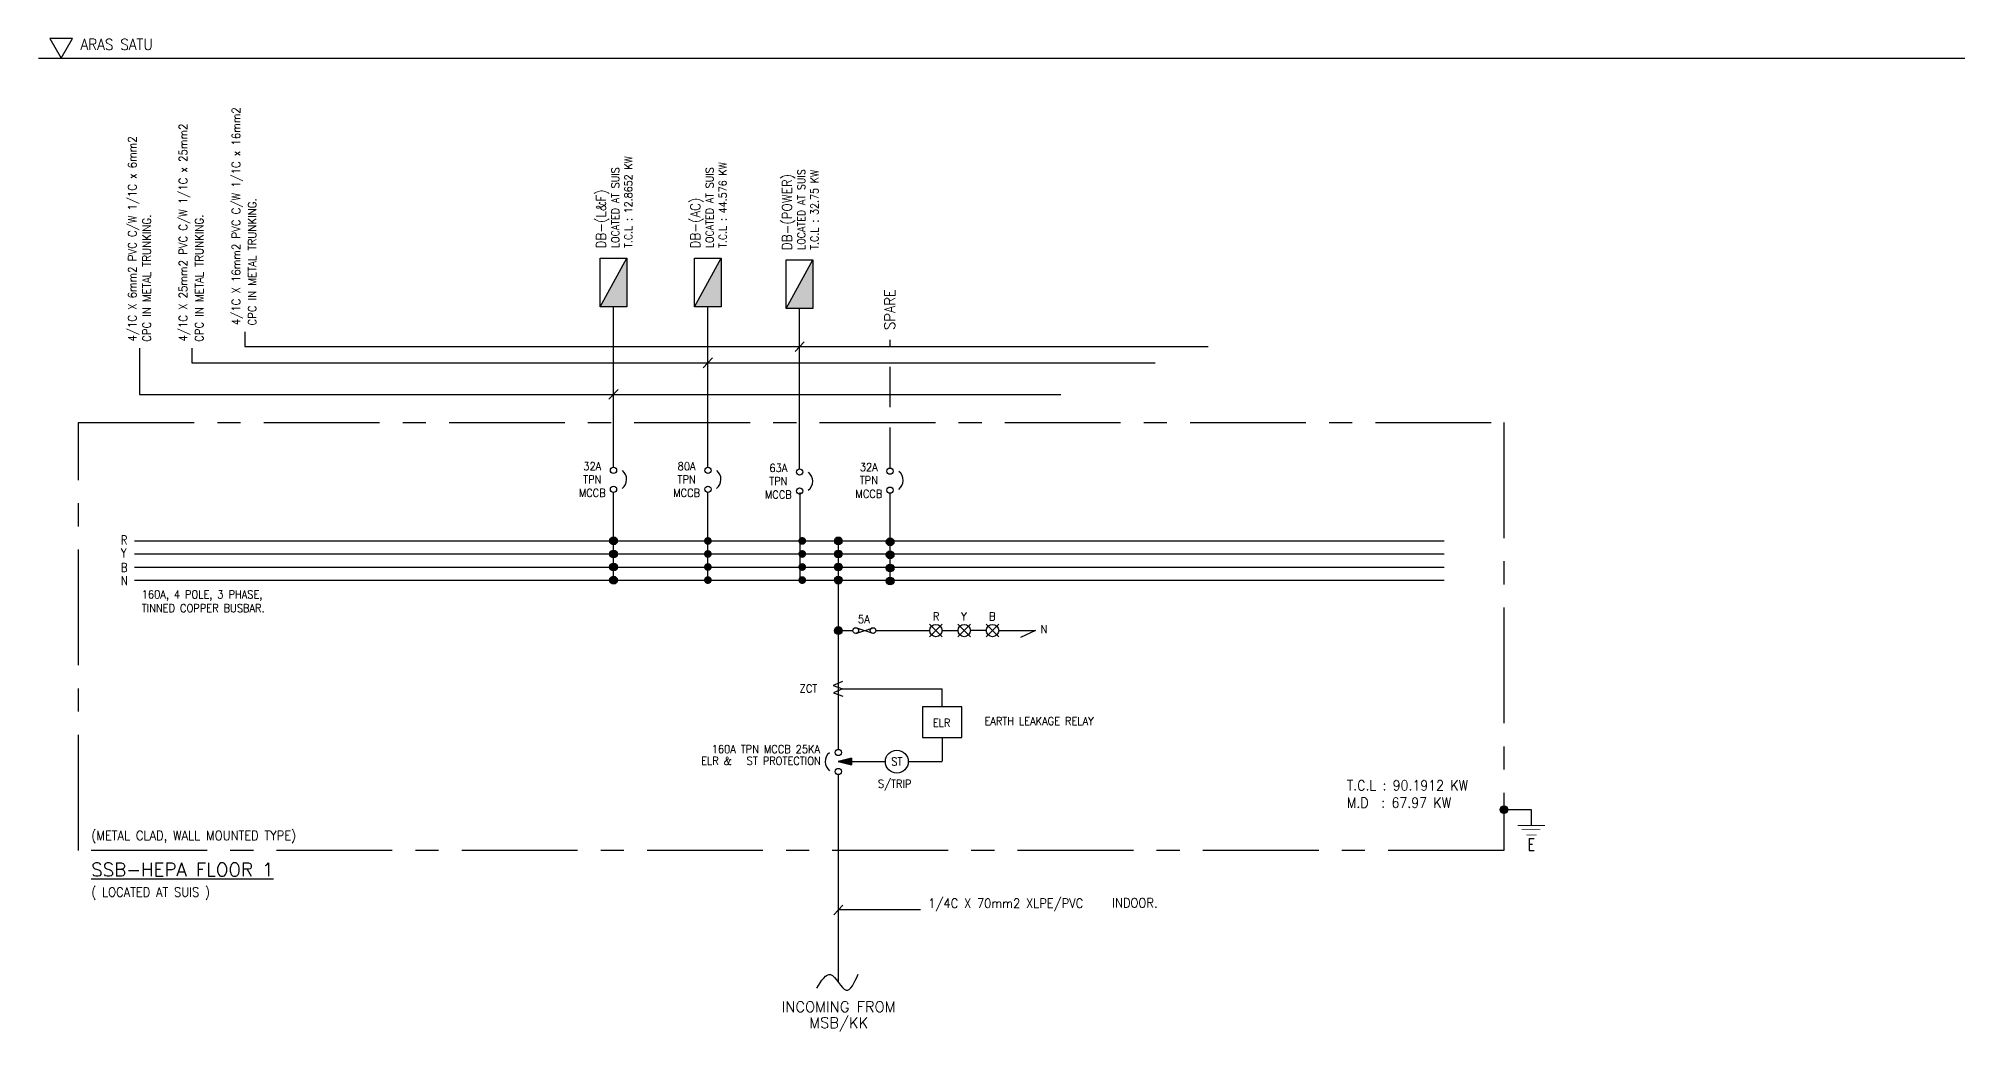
# Model space of a CAD drawing. Header units: millimetres. Extents: x 2495 to 339462, y 3032 to 362924.
# Drawn here: x 120743 to 203612, y 122551 to 165461 of the extents above; entities that cross this region are included whole.
import ezdxf
from ezdxf.enums import TextEntityAlignment as Align

# ---------------------------------------------------------------- set-up
doc = ezdxf.new("R2010")
doc.units = ezdxf.units.MM
for name, pattern in [('CENTERX2', [4, 2.5, -0.5, 0.5, -0.5]), ('DASHED', [0.75, 0.5, -0.25]), ('HIDDEN', [0.375, 0.25, -0.125])]:
    doc.linetypes.add(name, pattern=pattern)
for name, color, linetype in [('E-DB', 1, 'Continuous'), ('E-SCHEM', 7, 'Continuous'), ('L4', 5, 'Continuous'), ('SCHEM', 7, 'Continuous'), ('TEL', 3, 'Continuous'), ('TEXT', 2, 'Continuous')]:
    doc.layers.add(name, color=color, linetype=linetype)
doc.styles.add('230', font='ROMANS.SHX', dxfattribs={"height": 230})
doc.styles.add('300', font='ROMANS', dxfattribs={"width": 0.75, "height": 300})
doc.styles.add('400', font='ROMANS.shx', dxfattribs={"width": 0.8, "height": 4})
doc.styles.add('ROMANS', font='ROMANS', dxfattribs={"width": 0.7})

# ---------------------------------------------------------------- blocks, each defined once
blk = doc.blocks.new('E-DB')
at = {"layer": 'E-DB'}
for p, q in [((-440, 480), (440, 480)), ((-440, 480), (440, 0)), ((-440, 0), (-440, 480)), ((440, 480), (440, 0)), ((440, 0), (-440, 0))]:
    blk.add_line(p, q, dxfattribs=at)
at = {"layer": 'E-DB', "color": 7}
blk.add_solid([(-440, 0), (-440, 480), (440, 0)], dxfattribs=at)

msp = doc.modelspace()

# ---------------------------------------------------------------- hatches: boundary and pattern name
at = {"layer": 'E-SCHEM'}
for points in [[(145408, 143751, 1), (145745, 143751, 1)], [(149482, 143751, 1), (149819, 143751, 1)], [(153556, 143751, 1), (153893, 143751, 1)], [(155114, 143751, 1), (155450, 143751, 1)], [(157350, 143711, 1), (157686, 143711, 1)], [(145408, 143187, 1), (145745, 143187, 1)], [(145408, 142623, 1), (145745, 142623, 1)], [(149482, 143187, 1), (149819, 143187, 1)], [(149482, 142623, 1), (149819, 142623, 1)], [(153556, 143187, 1), (153893, 143187, 1)], [(153556, 142623, 1), (153893, 142623, 1)], [(155114, 143187, 1), (155450, 143187, 1)], [(155114, 142623, 1), (155450, 142623, 1)], [(157350, 143147, 1), (157686, 143147, 1)], [(157350, 142582, 1), (157686, 142582, 1)], [(145408, 142058, 1), (145745, 142058, 1)], [(149482, 142058, 1), (149819, 142058, 1)], [(153556, 142058, 1), (153893, 142058, 1)], [(155114, 142058, 1), (155450, 142058, 1)], [(157350, 142018, 1), (157686, 142018, 1)], [(155114, 139877, 1), (155450, 139877, 1)], [(183856, 132142, 1), (184192, 132142, 1)]]:
    msp.add_hatch(color=1, dxfattribs=at).paths.add_polyline_path(points)
at = {"layer": 'SCHEM', "linetype": 'Continuous'}
msp.add_hatch(color=256, dxfattribs=at).paths.add_polyline_path([(155851, 134365), (155282, 134218), (155851, 134070)])

# ---------------------------------------------------------------- linework, layer by layer
at = {"layer": 'E-SCHEM', "color": 1, "linetype": 'Continuous'}
for p, q in [((145577, 146938), (145577, 153864)), ((149651, 146938), (149651, 153864)), ((153612, 146862), (153612, 153788)), ((145577, 142058), (145577, 145849)), ((149651, 142058), (149651, 145849)), ((153631, 142058), (153631, 145849)), ((157518, 142018), (157518, 145809)), ((155282, 143751), (155282, 134744)), ((155282, 138225), (155282, 137823)), ((155282, 133655), (155282, 124689))]:
    msp.add_line(p, q, dxfattribs=at)
at = {"layer": 'E-SCHEM', "color": 9}
for p, q in [((129660, 152778), (129660, 152148)), ((125107, 152073), (125107, 150077)), ((127373, 152073), (127373, 151443)), ((129660, 152148), (171258, 152148)), ((127373, 151443), (168971, 151443)), ((125107, 150077), (164897, 150077)), ((158834, 127810), (155282, 127810))]:
    msp.add_line(p, q, dxfattribs=at)
at = {"layer": 'E-SCHEM', "color": 4, "linetype": 'Continuous'}
for p, q in [((149848, 151653), (149453, 151234)), ((153809, 152358), (153415, 151939)), ((145774, 150287), (145380, 149868)), ((124893, 143751), (181440, 143751)), ((124893, 143187), (181440, 143187)), ((124893, 142623), (181440, 142623)), ((124893, 142058), (181440, 142058)), ((155479, 128019), (155085, 127600))]:
    msp.add_line(p, q, dxfattribs=at)
at = {"layer": 'E-SCHEM'}
for p, q in [((159772, 140152), (159221, 139601)), ((159221, 140152), (159772, 139601)), ((160994, 140152), (160444, 139601)), ((160444, 140152), (160994, 139601)), ((161666, 140152), (162217, 139601)), ((162217, 140152), (161666, 139601)), ((155459, 137674), (155059, 137502)), ((155059, 137502), (155470, 137359)), ((155470, 137359), (155070, 137187)), ((155070, 137187), (155482, 137044))]:
    msp.add_line(p, q, dxfattribs=at)
for centre, radius in [((145577, 146804), 135), ((149651, 146804), 135), ((153612, 146727), 135), ((157518, 146763), 135), ((145577, 145984), 135), ((149651, 145984), 135), ((153612, 145908), 135), ((157518, 145944), 135), ((145577, 143751), 168), ((155282, 143751), 168), ((155282, 143751), 168), ((157518, 143711), 168), ((145577, 143187), 168), ((145577, 142623), 168), ((155282, 143187), 168), ((155282, 143187), 168), ((155282, 142623), 168), ((155282, 142623), 168), ((157518, 143147), 168), ((157518, 142582), 168), ((145577, 142058), 168), ((155282, 142058), 168), ((157518, 142018), 168), ((155282, 139877), 168), ((155282, 134609), 135), ((155282, 133790), 135), ((184024, 132142), 168)]:
    msp.add_circle(centre, radius, dxfattribs=at)
at = {"layer": 'E-SCHEM', "color": 1, "linetype": 'Continuous'}
for centre, start, end in [((145638, 146409), 308.52172, 49.94928), ((149711, 146409), 308.52172, 49.94928), ((153673, 146332), 308.52172, 49.94928), ((157579, 146368), 308.52172, 49.94928), ((155221, 134214), 130.05072, 231.47828)]:
    msp.add_arc(centre, 503, start, end, dxfattribs=at)
at = {"layer": 'E-SCHEM', "color": 1}
msp.add_spline([(154356, 124431), (154951, 125016), (155619, 124341), (156142, 125034)], degree=3, dxfattribs=at)
at = {"layer": 'L4', "color": 9, "linetype": 'CENTERX2', "ltscale": 2000}
msp.add_lwpolyline([(122473, 148873), (184024, 148873), (184024, 130377), (122473, 130377)], close=True, dxfattribs=at)
at = {"layer": 'SCHEM', "color": 10, "linetype": 'DASHED', "ltscale": 3500}
msp.add_line((157518, 146898), (157518, 152441), dxfattribs=at)
at = {"layer": 'SCHEM'}
for p, q in [((155282, 139877), (155911, 139877)), ((156034, 139754), (156781, 140000)), ((156781, 139754), (156034, 140000)), ((156904, 139877), (159229, 139877)), ((159765, 139877), (160451, 139877)), ((161673, 139877), (160987, 139877)), ((162209, 139877), (163799, 139877)), ((163799, 139877), (163149, 139582)), ((163799, 139877), (163149, 139582)), ((155440, 137359), (159765, 137359)), ((159765, 136584), (159765, 137359)), ((155851, 134365), (155282, 134218)), ((155851, 134365), (155851, 134070)), ((155282, 134218), (155851, 134070)), ((185206, 132142), (185206, 131456))]:
    msp.add_line(p, q, dxfattribs=at)
at = {"layer": 'SCHEM', "linetype": 'HIDDEN'}
for p, q in [((159765, 135264), (159765, 134218)), ((155851, 134218), (157313, 134218)), ((158303, 134218), (159765, 134218))]:
    msp.add_line(p, q, dxfattribs=at)
at = {"layer": 'SCHEM', "color": 7}
msp.add_line((184024, 132142), (185206, 132142), dxfattribs=at)
at = {"layer": 'SCHEM', "color": 1, "elevation": 0}
msp.add_lwpolyline([(121729, 164610), (122220, 165461), (121238, 165461)], close=True, dxfattribs=at)
at = {"layer": 'SCHEM'}
msp.add_lwpolyline([(158917, 136584), (158917, 135264), (160613, 135264), (160613, 136584)], close=True, dxfattribs=at)
at = {"layer": 'SCHEM', "const_width": 34.3}
for points in [[(184614, 131456), (185798, 131456)], [(184785, 131272), (185600, 131272)], [(184996, 131046), (185443, 131046)]]:
    msp.add_lwpolyline(points, dxfattribs=at)
at = {"layer": 'SCHEM'}
for centre, radius in [((159497, 139877), 268), ((160719, 139877), 268), ((161941, 139877), 268), ((156034, 139877), 123), ((156781, 139877), 123), ((157808, 134218), 495)]:
    msp.add_circle(centre, radius, dxfattribs=at)
at = {"layer": 'TEL', "color": 8, "linetype": 'Continuous'}
msp.add_line((120743, 164610, 0), (258864, 164610, 0), dxfattribs=at)

# ---------------------------------------------------------------- block references
at = {"layer": 'E-DB', "color": 7, "xscale": 2.392031249939464, "yscale": 2.392031249939464, "zscale": 2.39203125, "rotation": 90}
for p in [(146151, 154913, 0), (150225, 154913, 0), (154186, 154837, 0)]:
    msp.add_blockref('E-DB', p, dxfattribs=at)

# ---------------------------------------------------------------- texts
at = {"layer": 'E-SCHEM', "color": 7, "linetype": 'Continuous'}
for s, height, style, width, p in [('ARAS SATU', 478.4, '400', 0.9, (122563, 164960, 0)), ('Y', 386, '300', 0.8, (124308, 143031)), ('R', 386, '300', 0.8, (124308, 143595)), ('B', 386, '300', 0.8, (124308, 142409)), ('N', 386, '300', 0.8, (124308, 141845)), ('TINNED COPPER BUSBAR.', 345.51, '230', 0.9, (125206, 140672)), ('160A, 4 POLE, 3 PHASE,', 345.51, '230', 0.9, (125206, 141265)), ('5A', 345.5, '230', 0.9, (156135, 140200)), ('R', 346, '230', 0.9, (159366, 140318)), ('Y', 346, '230', 0.9, (160585, 140318)), ('B', 346, '230', 0.9, (161793, 140318)), ('N', 346, '230', 0.9, (164018, 139767)), ('S/TRIP', 345.5, '230', 0.9, (156999, 133084)), ('T.C.L : 90.1912 KW', 441.92, '400', 0.9, (177243, 132969, 0)), ('M.D  : 67.97 KW', 441.92, '400', 0.9, (177243, 132222, 0)), ('(METAL CLAD, WALL MOUNTED TYPE)', 403.1, '400', 0.9, (123025, 130825)), ('( LOCATED AT SUIS )', 403.1, '400', 0.9, (123025, 128377)), ('1/4C X 70mm2 XLPE/PVC', 403.1, '230', 0.9, (159171, 127894)), ('INDOOR.', 403.1, '230', 0.9, (167106, 127913))]:
    msp.add_text(s, height=height, dxfattribs=dict(at, style=style, width=width)).set_placement(p)
at = {"layer": 'E-SCHEM', "color": 7, "linetype": 'Continuous', "width": 0.9}
for s, height, style, p in [('4/1C X 16mm2 PVC C/W 1/1C x 16mm2 ', 357.96, '230', (129457, 153068, 0)), ('4/1C X 25mm2 PVC C/W 1/1C x 25mm2 ', 357.96, '230', (127170, 152363, 0)), ('4/1C X 6mm2 PVC C/W 1/1C x 6mm2 ', 357.96, '230', (124976, 152363, 0)), ('T.C.L : 12.8652 KW', 334.88, '400', (146387, 156408, 0)), ('T.C.L : 44.576 KW', 334.88, '400', (150461, 156408, 0)), ('LOCATED AT SUIS', 334.88, '400', (145821, 156399, 0)), ('LOCATED AT SUIS', 334.88, '400', (149894, 156399, 0)), ('LOCATED AT SUIS', 334.88, '400', (153856, 156322, 0)), ('T.C.L : 32.75 KW', 334.88, '400', (154422, 156331, 0)), ('CPC IN METAL TRUNKING.', 357.96, '230', (130153, 153053, 0)), ('CPC IN METAL TRUNKING.', 357.96, '230', (125600, 152348, 0)), ('CPC IN METAL TRUNKING.', 357.96, '230', (127866, 152348, 0))]:
    msp.add_text(s, height=height, rotation=90, dxfattribs=dict(at, style=style)).set_placement(p)
at = {"layer": 'E-SCHEM', "color": 6, "linetype": 'Continuous', "style": '400', "width": 0.9}
for s, height, p in [('DB-(POWER)', 421, (153279, 156307, 0)), ('DB-(L&F)', 421, (145244, 156383, 0)), ('DB-(AC)', 421, (149318, 156383, 0)), ('SPARE', 460.7, (157732, 152865))]:
    msp.add_text(s, height=height, rotation=90, dxfattribs=at).set_placement(p)
at = {"layer": 'E-SCHEM', "color": 7, "linetype": 'Continuous', "style": '230', "width": 0.9}
for s, p in [('32A', (144659, 146805)), ('80A', (148733, 146805)), ('63A', (152694, 146729)), ('32A', (156600, 146765)), ('MCCB', (144659, 145652)), ('TPN', (144659, 146237)), ('MCCB', (148733, 145652)), ('TPN', (148733, 146237)), ('MCCB', (152694, 145576)), ('TPN', (152694, 146161)), ('MCCB', (156600, 145611)), ('TPN', (156600, 146197))]:
    msp.add_text(s, height=345.5, dxfattribs=at).set_placement(p, align=Align.CENTER)
for s, height, p in [('ZCT', 345.5, (154375, 137201)), ('ELR', 345.5, (160121, 135723, 0)), ('EARTH LEAKAGE RELAY', 345.51, (166310, 135796, 0)), ('ELR &', 345.5, (150681, 134078, 0)), ('160A TPN MCCB 25KA', 345.51, (154495, 134584, 0)), ('ST PROTECTION', 345.51, (154526, 134078, 0))]:
    msp.add_text(s, height=height, dxfattribs=at).set_placement(p, align=Align.RIGHT)
msp.add_text('ST', height=345.5, dxfattribs=at).set_placement((157808, 134218), align=Align.MIDDLE_CENTER)
at = {"layer": 'E-SCHEM', "color": 1, "style": 'ROMANS'}
msp.add_text('%%USSB-HEPA FLOOR 1', height=575.85, dxfattribs=at).set_placement((123025, 129261))
for s, height, p in [('INCOMING FROM', 460.68, (155298, 123393)), ('MSB/KK', 460.7, (155298, 122705))]:
    msp.add_text(s, height=height, dxfattribs=at).set_placement(p, align=Align.CENTER)
at = {"layer": 'TEXT', "style": '230', "width": 0.75}
msp.add_text('E', height=509, dxfattribs=at).set_placement((185054, 130379))

doc.saveas('drawing.dxf')
